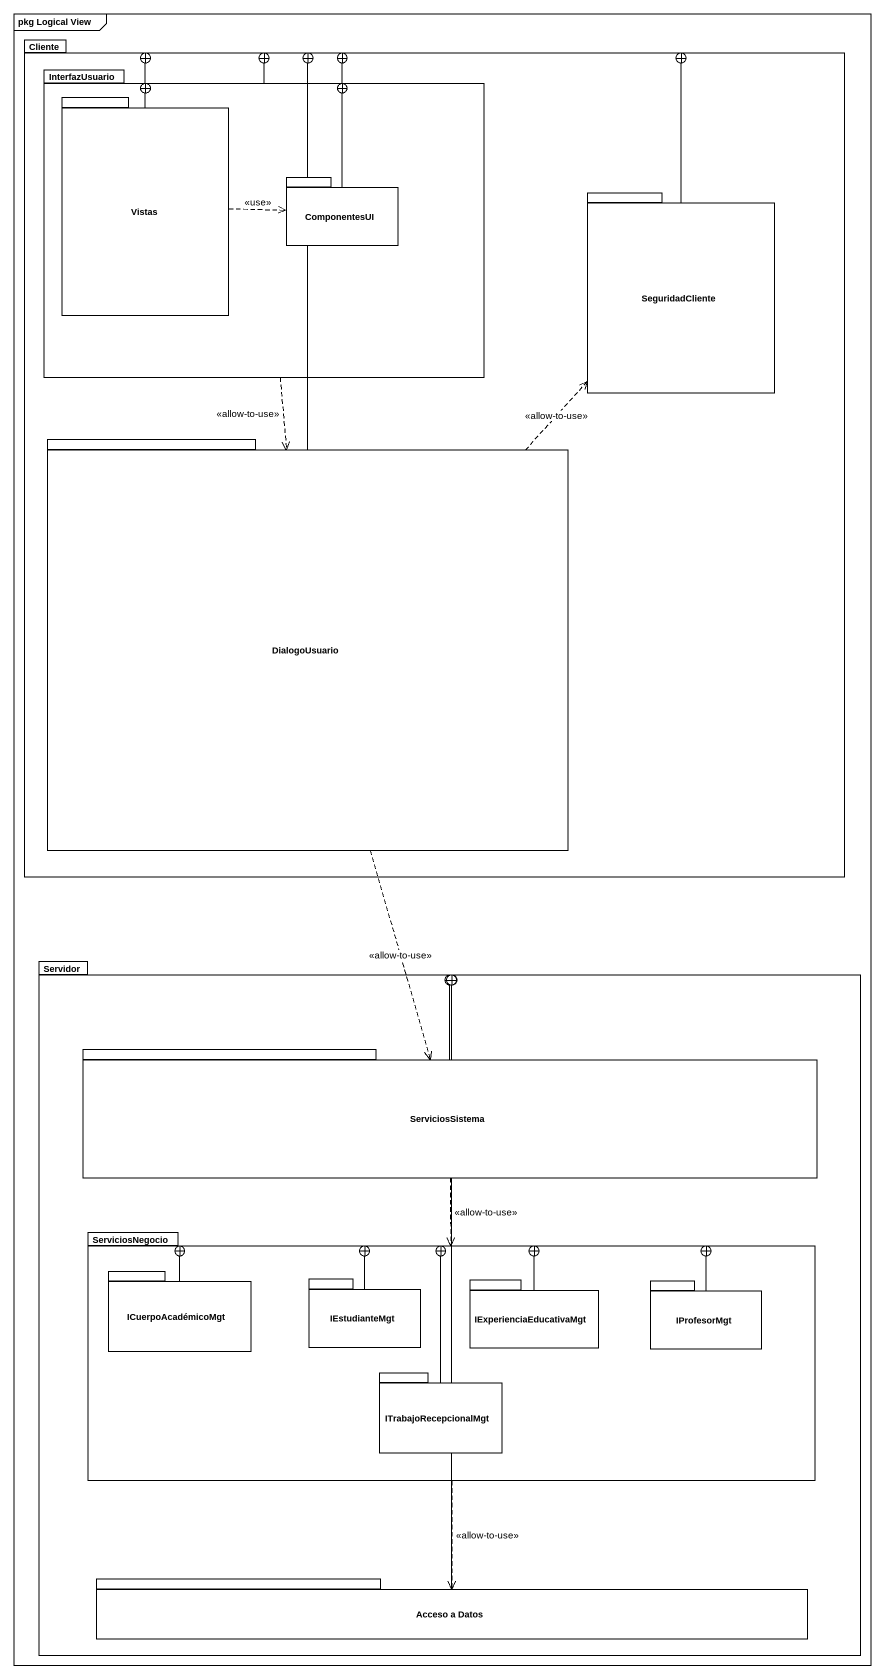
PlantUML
@startuml
mainframe pkg Logical View
package Cliente {
  package InterfazUsuario {
    package Vistas {
    }
    package ComponentesUI {
    }
  }
  package SeguridadCliente {
  }
  package DialogoUsuario {
  }
}
package Servidor {
  package ServiciosSistema {
  }
  package ServiciosNegocio {
    package ICuerpoAcadémicoMgt {
    }
    package IEstudianteMgt {
    }
    package IExperienciaEducativaMgt {
    }
    package IProfesorMgt {
    }
    package ITrabajoRecepcionalMgt {
    }
  }
  package "Acceso a Datos" as Acceso_a_Datos {
  }
}
InterfazUsuario --+ Cliente
InterfazUsuario ..> DialogoUsuario : <<allow-to-use>>
Vistas --+ Cliente
Vistas -right-+ InterfazUsuario
Vistas .right.> ComponentesUI : <<use>>
ComponentesUI --+ Cliente
ComponentesUI -left-+ InterfazUsuario
SeguridadCliente --+ Cliente
DialogoUsuario -up-+ Cliente
DialogoUsuario .up.> SeguridadCliente : <<allow-to-use>>
DialogoUsuario ..> ServiciosSistema : <<allow-to-use>>
ServiciosSistema --+ Servidor
ServiciosSistema ..> ServiciosNegocio : <<allow-to-use>>
ServiciosNegocio -up-+ Servidor
ServiciosNegocio ..> Acceso_a_Datos : <<allow-to-use>>
ICuerpoAcadémicoMgt -right-+ ServiciosNegocio
IEstudianteMgt -right-+ ServiciosNegocio
IExperienciaEducativaMgt -left-+ ServiciosNegocio
IProfesorMgt -left-+ ServiciosNegocio
ITrabajoRecepcionalMgt -up-+ ServiciosNegocio
Acceso_a_Datos -up-+ Servidor
@enduml
